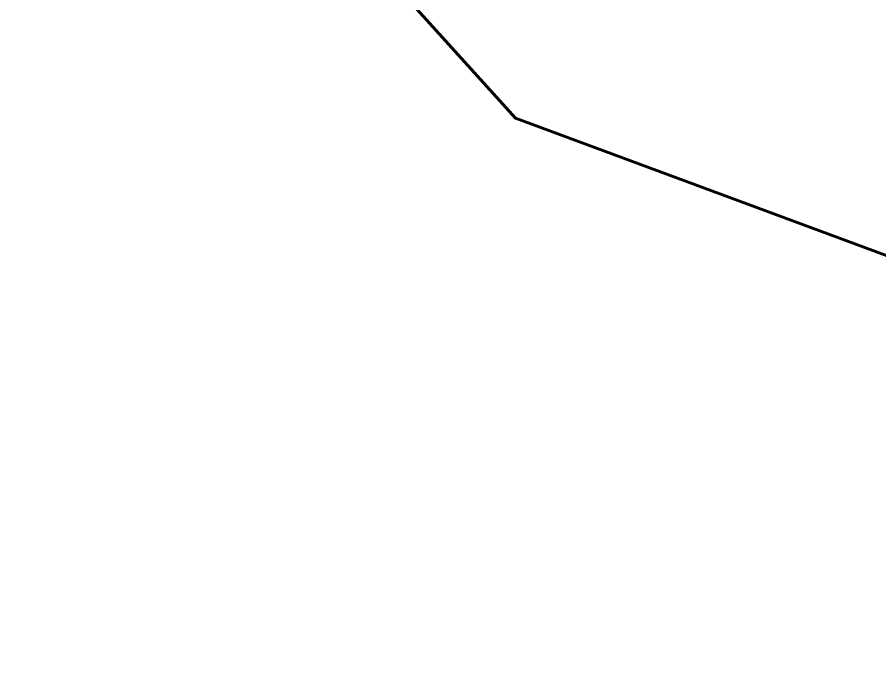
# Model space of a CAD drawing. Header units: metres. Extents: x 222509 to 223547, y 765290 to 766147.
# Drawn here: x 223040.6311 to 223040.7258, y 765862.7348 to 765862.8075 of the extents above; entities that cross this region are included whole.
import ezdxf
from ezdxf.enums import TextEntityAlignment as Align

# ---------------------------------------------------------------- set-up
doc = ezdxf.new("R2010")
doc.units = ezdxf.units.M
for name, color, linetype in [('PNT', 8, 'Continuous'), ('PNT2510', 8, 'Continuous'), ('PNTELEV', 5, 'Continuous'), ('PNTELEV2510', 7, 'Continuous')]:
    doc.layers.add(name, color=color, linetype=linetype)
doc.styles.add('PTXT', font='txt.shx')

# ---------------------------------------------------------------- blocks, each defined once
blk = doc.blocks.new('SRVPNO9')
at = {"layer": 'PNTELEV2510', "style": 'PTXT', "oblique": 15}
blk.add_attdef('ELEV2', text='', height=1, dxfattribs=at).set_placement((-0.0346, -1.72332), align=Align.CENTER)
blk = doc.blocks.new('G$CAC2BD834')
at = {"layer": 'PNT2510'}
ref = blk.add_blockref('SRVPNO9', (223041.23, 765863.29, 514.02), dxfattribs=dict(at, xscale=0.4, yscale=0.4, zscale=0.4))
ref.add_attrib('ELEV2', '514.02', dxfattribs={"layer": 'PNTELEV2510', "height": 0.4, "style": 'PTXT', "oblique": 15}).set_placement((223041.216159, 765862.600673, 514.02), align=Align.CENTER)
blk = doc.blocks.new('SRVPNO1')
at = {"layer": 'PNTELEV', "color": 8, "style": 'PTXT'}
blk.add_attdef('ELEV2', (1.5, -0.5), '', height=1, dxfattribs=at)
blk = doc.blocks.new('G$C9B10AD15')
at = {"layer": 'PNT', "color": 252}
ref = blk.add_blockref('SRVPNO1', (223040.043, 765862.966, 512.242), dxfattribs=dict(at, xscale=0.375, yscale=0.375, zscale=0.375))
ref.add_attrib('ELEV2', '512.24', (223040.6055, 765862.7785, 512.242), dxfattribs={"layer": 'PNTELEV', "color": 8, "height": 0.375, "style": 'PTXT'})
blk = doc.blocks.new('G$CFB36F9AD')
at = {"layer": 'PNT'}
ref = blk.add_blockref('SRVPNO1', (223040.043, 765862.966, 512.242), dxfattribs=dict(at, xscale=0.375, yscale=0.375, zscale=0.375))
ref.add_attrib('ELEV2', '512.24', (223040.6055, 765862.7785, 512.242), dxfattribs={"layer": 'PNTELEV', "color": 8, "height": 0.375, "style": 'PTXT'})

msp = doc.modelspace()

# ---------------------------------------------------------------- block references
for name in ['G$CAC2BD834', 'G$C9B10AD15', 'G$CFB36F9AD']:
    msp.add_blockref(name, (0, 0))

doc.saveas('drawing.dxf')
